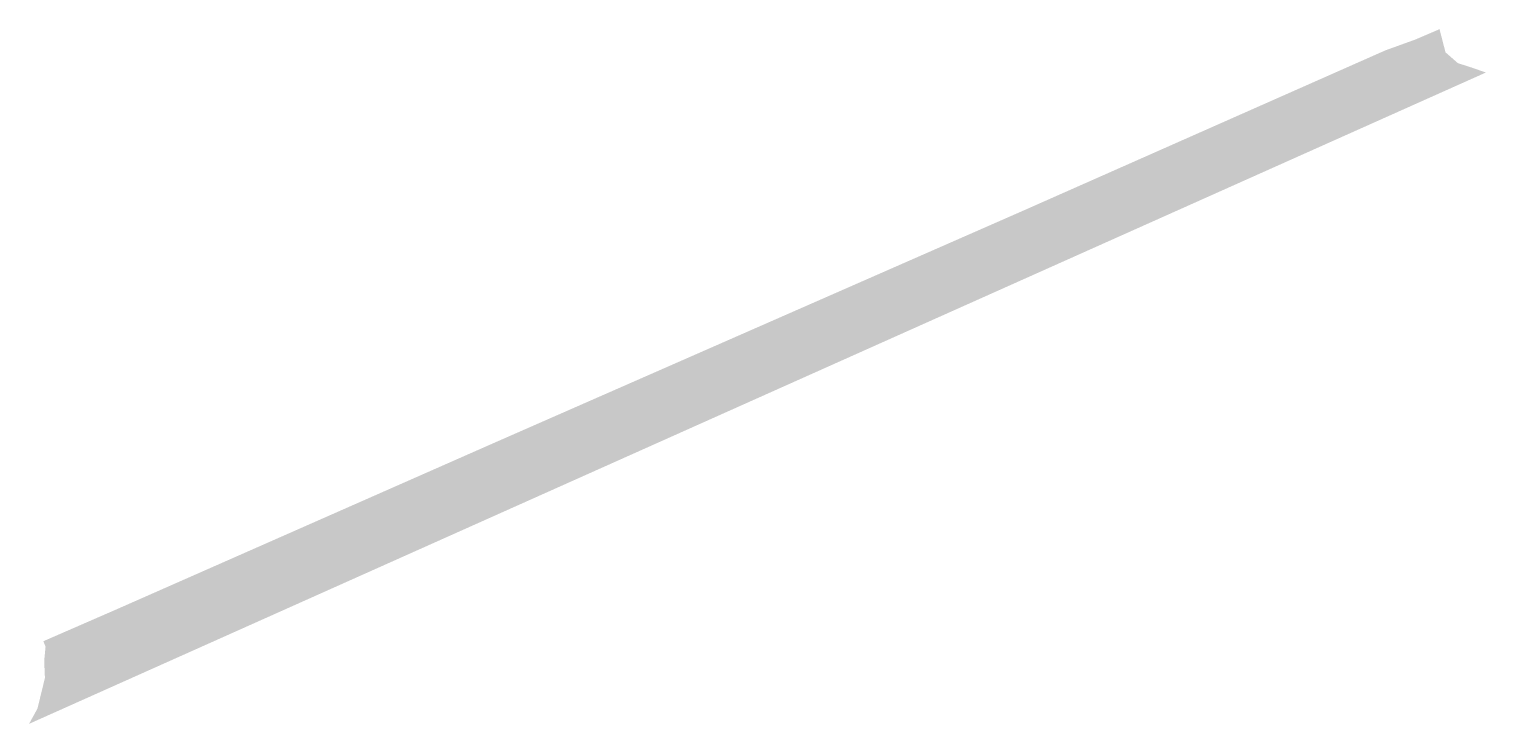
# Model space of a CAD drawing. Header units: metres. Extents: x 336670 to 338077, y 6334089 to 6334760.
import ezdxf

# ---------------------------------------------------------------- set-up
doc = ezdxf.new("R2010")
doc.units = ezdxf.units.M
doc.header["$MEASUREMENT"] = 0
doc.layers.add('Unknown Area Type', color=7, linetype='Continuous')

msp = doc.modelspace()

# ---------------------------------------------------------------- hatches: boundary and pattern name
at = {"layer": 'Unknown Area Type', "true_color": 0xfb9a99}
msp.add_hatch(color=21, dxfattribs=at).paths.add_polyline_path([(336683.6, 6334169.1), (336685.7, 6334163.8), (336684.4, 6334150), (336685.1, 6334133.6), (336677.9, 6334104.1), (336669.8, 6334089.3), (338077.1, 6334718.4), (338063.4, 6334723.2), (338050, 6334727.5), (338038.1, 6334737.9), (338032.3, 6334760.3), (338009.3, 6334750.4), (337980, 6334739.8), (337628.6, 6334584.3), (337119.5, 6334360.9), (336754.3, 6334199.9), (336754.3, 6334199.9)], flags=16)

doc.saveas('drawing.dxf')
